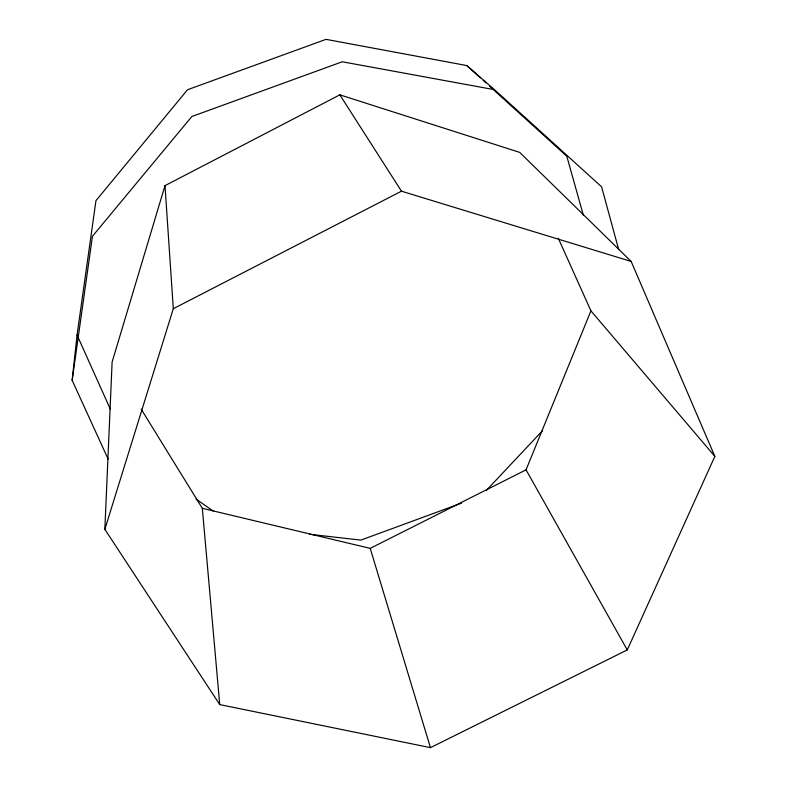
<?xml version="1.0" encoding="UTF-8"?>
<svg xmlns="http://www.w3.org/2000/svg" width="787" height="787" viewBox="0 0 787 787"><rect width="100%" height="100%" fill="white"/><g stroke="black" fill="none" stroke-linecap="round" stroke-linejoin="round"><path stroke-width="1.18" d="M104.848 529.317L112.118 362.03L164.995 185.643L339.846 94.843L519.695 152.383L631.154 261.432L714.852 456.371L627.269 649.924L430.45 747.65L219.74 704.591L104.848 529.317L173.307 308.701L164.995 185.643M108.104 459.047L72.148 380.328L77.067 335.055L95.955 200.655L187.542 89.728L326.044 39.35L466.819 65.557L494.502 89.698L601.593 186.814L618.671 249.509M72.148 380.328L92.453 236.248L191.851 116.515L342.256 61.779L494.502 89.698M141.109 409.053L202.318 508.313L370.215 548.372L526.05 469.839L590.939 310.865L558.327 238.323M486.218 490.557L542.568 430.646M173.307 308.701L401.459 191.192L631.154 261.432M461.694 503.07L360.879 540.108L309.694 534.284M196.061 499.096L213.09 510.989M466.819 65.557L480.454 77.923M483.179 80.392L485.904 82.861M489.544 86.157L566.797 156.21L583.364 215.274M590.939 310.865L714.852 456.371M339.846 94.843L401.459 191.192M526.05 469.839L627.269 649.924M77.067 335.055L110.495 409.555M370.215 548.372L430.45 747.65M202.318 508.313L219.74 704.591"/></g></svg>
